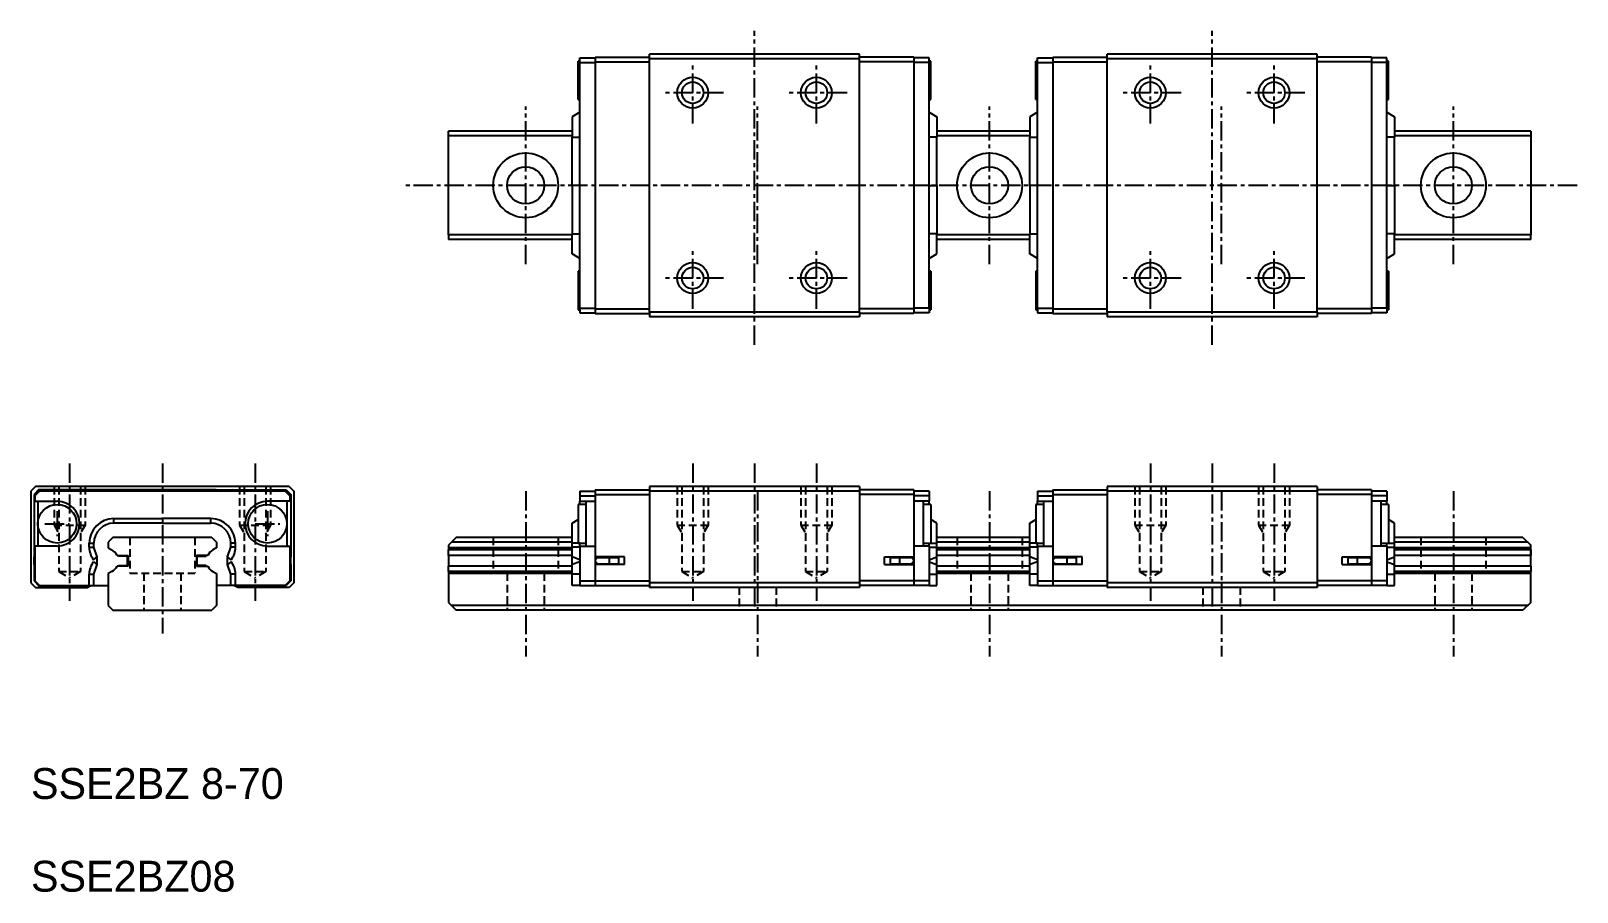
# Model space of a CAD drawing. Extents: x 10 to 110, y 10 to 65.7.
import ezdxf

# ---------------------------------------------------------------- set-up
doc = ezdxf.new("R2010")
doc.units = 0
doc.linetypes.add('CENTER', pattern=[2, 1.25, -0.25, 0.25, -0.25])
doc.linetypes.add('DASHED', pattern=[0.75, 0.5, -0.25])
doc.layers.get('0').update_dxf_attribs({"linetype": 'CONTINUOUS'})
doc.layers.add('CENTER', color=1, linetype='CENTER')

msp = doc.modelspace()

# ---------------------------------------------------------------- linework, layer by layer
at = {"color": 7, "linetype": 'CONTINUOUS'}
for p, q in [((46.5, 64.02), (46.5, 47.42)), ((46.5, 64.02), (50, 64.02)), ((46.5, 64.02), (50, 64.02)), ((63.6, 64.22), (50, 64.22)), ((50, 63.92), (50, 64.22)), ((63.6, 63.92), (63.6, 64.22)), ((67.1, 64.02), (63.6, 64.02)), ((67.1, 64.02), (67.1, 47.42)), ((76.1, 64.02), (76.1, 47.42)), ((76.1, 64.02), (79.6, 64.02)), ((76.1, 64.02), (79.6, 64.02)), ((93.2, 64.22), (79.6, 64.22)), ((79.6, 63.92), (79.6, 64.22)), ((93.2, 63.92), (93.2, 64.22)), ((96.7, 64.02), (93.2, 64.02)), ((96.7, 64.02), (96.7, 47.42)), ((45.4, 61.27), (45.4, 63.77)), ((45.5, 63.77), (45.4, 63.77)), ((45.5, 63.97), (46.5, 63.97)), ((45.5, 63.67), (45.5, 63.97)), ((45.5, 47.77), (45.5, 63.67)), ((45.5, 63.67), (46.5, 63.67)), ((46.5, 63.72), (50, 63.72)), ((46.5, 63.72), (50, 63.72)), ((63.6, 63.92), (50, 63.92)), ((50, 47.52), (50, 63.92)), ((63.6, 47.52), (63.6, 63.92)), ((67.1, 63.72), (63.6, 63.72)), ((68.1, 63.97), (67.1, 63.97)), ((68.1, 63.67), (67.1, 63.67)), ((68.1, 63.67), (68.1, 63.97)), ((68.2, 63.77), (68.1, 63.77)), ((68.1, 47.77), (68.1, 63.67)), ((68.2, 61.27), (68.2, 63.77)), ((75, 61.27), (75, 63.77)), ((75.1, 63.77), (75, 63.77)), ((75.1, 63.97), (76.1, 63.97)), ((75.1, 63.67), (75.1, 63.97)), ((75.1, 47.77), (75.1, 63.67)), ((75.1, 63.67), (76.1, 63.67)), ((76.1, 63.72), (79.6, 63.72)), ((76.1, 63.72), (79.6, 63.72)), ((79.6, 47.52), (79.6, 63.92)), ((93.2, 63.92), (79.6, 63.92)), ((93.2, 47.52), (93.2, 63.92)), ((96.7, 63.72), (93.2, 63.72)), ((97.7, 63.97), (96.7, 63.97)), ((97.7, 63.67), (96.7, 63.67)), ((97.7, 63.67), (97.7, 63.97)), ((97.8, 63.77), (97.7, 63.77)), ((97.7, 47.77), (97.7, 63.67)), ((97.8, 61.27), (97.8, 63.77)), ((45.4, 61.27), (45.5, 61.27)), ((68.1, 61.27), (68.2, 61.27)), ((75, 61.27), (75.1, 61.27)), ((97.7, 61.27), (97.8, 61.27)), ((45.5, 60.45), (45, 60.15)), ((45, 60.15), (45, 58.85)), ((68.1, 60.45), (68.6, 60.15)), ((68.6, 60.15), (68.6, 58.85)), ((75.1, 60.45), (74.6, 60.15)), ((74.6, 60.15), (74.6, 58.85)), ((97.7, 60.45), (98.2, 60.15)), ((98.2, 60.15), (98.2, 58.85)), ((45, 59.22), (37, 59.22)), ((37, 58.92), (37, 59.22)), ((74.6, 59.22), (68.6, 59.22)), ((107, 59.22), (98.2, 59.22)), ((107, 59.22), (107, 58.92)), ((37, 52.52), (37, 58.92)), ((45, 58.92), (37, 58.92)), ((45, 55.72), (45, 58.85)), ((45, 58.85), (45.5, 58.85)), ((68.6, 58.85), (68.1, 58.85)), ((74.6, 58.92), (68.6, 58.92)), ((68.6, 55.72), (68.6, 58.85)), ((74.6, 55.72), (74.6, 58.85)), ((74.6, 58.85), (75.1, 58.85)), ((98.2, 58.85), (97.7, 58.85)), ((107, 58.92), (98.2, 58.92)), ((98.2, 55.72), (98.2, 58.85)), ((107, 58.92), (107, 52.52)), ((45.5, 55.72), (45, 55.72)), ((45, 55.72), (45, 52.59)), ((68.1, 55.72), (68.6, 55.72)), ((68.6, 55.72), (68.6, 52.59)), ((74.6, 55.72), (74.6, 52.59)), ((75.1, 55.72), (74.6, 55.72)), ((97.7, 55.72), (98.2, 55.72)), ((98.2, 55.72), (98.2, 52.59)), ((45, 52.52), (37, 52.52)), ((37, 52.52), (37, 52.22)), ((45, 52.22), (37, 52.22)), ((45, 51.29), (45, 52.59)), ((45, 52.59), (45.5, 52.59)), ((68.6, 52.59), (68.1, 52.59)), ((68.6, 51.29), (68.6, 52.59)), ((74.6, 52.52), (68.6, 52.52)), ((74.6, 52.22), (68.6, 52.22)), ((74.6, 51.29), (74.6, 52.59)), ((74.6, 52.59), (75.1, 52.59)), ((98.2, 52.59), (97.7, 52.59)), ((98.2, 51.29), (98.2, 52.59)), ((107, 52.52), (98.2, 52.52)), ((107, 52.22), (98.2, 52.22)), ((107, 52.22), (107, 52.52)), ((45.5, 50.99), (45, 51.29)), ((68.1, 50.99), (68.6, 51.29)), ((75.1, 50.99), (74.6, 51.29)), ((97.7, 50.99), (98.2, 51.29)), ((45.4, 50.17), (45.4, 47.67)), ((45.4, 50.17), (45.4, 47.67)), ((45.5, 50.17), (45.4, 50.17)), ((45.5, 50.17), (45.4, 50.17)), ((68.2, 50.17), (68.1, 50.17)), ((68.2, 50.17), (68.2, 47.67)), ((75, 50.17), (75, 47.67)), ((75, 50.17), (75, 47.67)), ((75.1, 50.17), (75, 50.17)), ((75.1, 50.17), (75, 50.17)), ((97.8, 50.17), (97.7, 50.17)), ((97.8, 50.17), (97.8, 47.67)), ((45.4, 47.67), (45.5, 47.67)), ((45.4, 47.67), (45.5, 47.67)), ((45.5, 47.77), (45.5, 47.47)), ((45.5, 47.77), (46.5, 47.77)), ((45.5, 47.47), (46.5, 47.47)), ((46.5, 47.72), (50, 47.72)), ((46.5, 47.72), (50, 47.72)), ((46.5, 47.42), (50, 47.42)), ((46.5, 47.42), (50, 47.42)), ((63.6, 47.52), (50, 47.52)), ((50, 47.52), (50, 47.22)), ((63.6, 47.22), (50, 47.22)), ((67.1, 47.72), (63.6, 47.72)), ((63.6, 47.52), (63.6, 47.22)), ((67.1, 47.42), (63.6, 47.42)), ((68.1, 47.77), (67.1, 47.77)), ((68.1, 47.47), (67.1, 47.47)), ((68.1, 47.77), (68.1, 47.47)), ((68.1, 47.67), (68.2, 47.67)), ((75, 47.67), (75.1, 47.67)), ((75, 47.67), (75.1, 47.67)), ((75.1, 47.77), (76.1, 47.77)), ((75.1, 47.77), (75.1, 47.47)), ((75.1, 47.47), (76.1, 47.47)), ((76.1, 47.72), (79.6, 47.72)), ((76.1, 47.72), (79.6, 47.72)), ((76.1, 47.42), (79.6, 47.42)), ((76.1, 47.42), (79.6, 47.42)), ((93.2, 47.52), (79.6, 47.52)), ((79.6, 47.52), (79.6, 47.22)), ((93.2, 47.22), (79.6, 47.22)), ((96.7, 47.72), (93.2, 47.72)), ((93.2, 47.52), (93.2, 47.22)), ((96.7, 47.42), (93.2, 47.42)), ((97.7, 47.77), (96.7, 47.77)), ((97.7, 47.47), (96.7, 47.47)), ((97.7, 47.77), (97.7, 47.47)), ((97.7, 47.67), (97.8, 47.67)), ((10.3, 36.22), (10, 35.92)), ((10.5, 36.02), (10.2, 35.72)), ((10.5, 36.02), (10.2, 35.72)), ((26.7, 36.22), (10.3, 36.22)), ((13.980385, 36.02), (10.5, 36.02)), ((13.980385, 36.02), (10.5, 36.02)), ((15.019615, 36.02), (13.980385, 36.02)), ((15.019615, 36.02), (13.980385, 36.02)), ((15.019615, 36.02), (21.980385, 36.02)), ((21.980385, 36.02), (15.019615, 36.02)), ((21.980385, 36.02), (23.019615, 36.02)), ((21.980385, 36.02), (23.019615, 36.02)), ((23.019615, 36.02), (26.5, 36.02)), ((23.019615, 36.02), (26.5, 36.02)), ((26.5, 36.02), (26.8, 35.72)), ((26.5, 36.02), (26.8, 35.72)), ((26.7, 36.22), (27, 35.92)), ((46.5, 36.02), (50, 36.02)), ((46.5, 36.02), (50, 36.02)), ((46.5, 36.02), (46.5, 35.72)), ((46.5, 36.02), (46.5, 35.72)), ((63.6, 36.22), (50, 36.22)), ((50, 36.22), (50, 35.92)), ((63.6, 36.22), (63.6, 35.92)), ((67.1, 36.02), (63.6, 36.02)), ((67.1, 36.02), (67.1, 35.72)), ((76.1, 36.02), (79.6, 36.02)), ((76.1, 36.02), (79.6, 36.02)), ((76.1, 36.02), (76.1, 35.72)), ((76.1, 36.02), (76.1, 35.72)), ((93.2, 36.22), (79.6, 36.22)), ((79.6, 36.22), (79.6, 35.92)), ((93.2, 36.22), (93.2, 35.92)), ((96.7, 36.02), (93.2, 36.02)), ((96.7, 36.02), (96.7, 35.72)), ((10, 35.92), (10, 30)), ((10.2, 35.72), (10.2, 31.67)), ((10.2, 35.72), (10.2, 31.67)), ((10.55, 35.92), (10.25, 35.62)), ((10.25, 35.62), (10.25, 35.27)), ((10.25, 35.27), (11.7, 35.27)), ((10.45, 35.27), (10.45, 33.82)), ((26.45, 35.92), (10.55, 35.92)), ((26.75, 35.27), (25.3, 35.27)), ((26.45, 35.92), (26.75, 35.62)), ((26.55, 35.27), (26.55, 33.82)), ((26.75, 35.62), (26.75, 35.27)), ((26.8, 35.72), (26.8, 31.67)), ((26.8, 35.72), (26.8, 31.67)), ((27, 35.92), (27, 30)), ((45.9, 35.07), (45.4, 35.07)), ((45.9, 35.07), (45.4, 35.07)), ((45.4, 35.07), (45.4, 32.57)), ((45.4, 35.07), (45.4, 32.57)), ((45.5, 35.92), (45.5, 35.62)), ((45.5, 35.92), (46.5, 35.92)), ((45.5, 35.62), (45.5, 35.27)), ((45.5, 35.62), (46.5, 35.62)), ((45.5, 35.27), (46.5, 35.27)), ((45.5, 35.07), (45.5, 35.27)), ((45.9, 35.27), (45.9, 33.82)), ((46.5, 35.72), (50, 35.72)), ((46.5, 35.72), (50, 35.72)), ((46.5, 35.72), (46.5, 31.67)), ((46.5, 35.72), (46.5, 31.67)), ((63.6, 35.92), (50, 35.92)), ((50, 35.92), (50, 30)), ((63.6, 35.92), (63.6, 30)), ((67.1, 35.72), (63.6, 35.72)), ((68.1, 35.92), (67.1, 35.92)), ((67.1, 35.72), (67.1, 31.67)), ((68.1, 35.62), (67.1, 35.62)), ((68.1, 35.27), (67.1, 35.27)), ((67.7, 35.27), (67.7, 33.82)), ((68.2, 35.07), (67.7, 35.07)), ((68.1, 35.92), (68.1, 35.62)), ((68.1, 35.62), (68.1, 35.27)), ((68.1, 35.07), (68.1, 35.27)), ((68.2, 35.07), (68.2, 32.57)), ((75, 35.07), (75, 32.57)), ((75, 35.07), (75, 32.57)), ((75.5, 35.07), (75, 35.07)), ((75.5, 35.07), (75, 35.07)), ((75.1, 35.92), (76.1, 35.92)), ((75.1, 35.92), (75.1, 35.62)), ((75.1, 35.62), (76.1, 35.62)), ((75.1, 35.62), (75.1, 35.27)), ((75.1, 35.27), (76.1, 35.27)), ((75.1, 35.07), (75.1, 35.27)), ((75.5, 35.27), (75.5, 33.82)), ((76.1, 35.72), (76.1, 31.67)), ((76.1, 35.72), (76.1, 31.67)), ((76.1, 35.72), (79.6, 35.72)), ((76.1, 35.72), (79.6, 35.72)), ((93.2, 35.92), (79.6, 35.92)), ((79.6, 35.92), (79.6, 30)), ((93.2, 35.92), (93.2, 30)), ((96.7, 35.72), (93.2, 35.72)), ((97.7, 35.92), (96.7, 35.92)), ((96.7, 35.72), (96.7, 31.67)), ((97.7, 35.62), (96.7, 35.62)), ((97.7, 35.27), (96.7, 35.27)), ((97.3, 35.27), (97.3, 33.82)), ((97.8, 35.07), (97.3, 35.07)), ((97.7, 35.92), (97.7, 35.62)), ((97.7, 35.62), (97.7, 35.27)), ((97.7, 35.07), (97.7, 35.27)), ((97.8, 35.07), (97.8, 32.57)), ((15.37, 34.15), (18.5, 34.15)), ((15.37, 33.85), (15.37, 34.15)), ((21.63, 34.15), (18.5, 34.15)), ((18.5, 34.15), (18.5, 33.85)), ((21.63, 33.85), (21.63, 34.15)), ((45, 33.85), (45.4, 34.09)), ((68.6, 33.85), (68.2, 34.09)), ((74.6, 33.85), (75, 34.09)), ((98.2, 33.85), (97.8, 34.09)), ((10.45, 33.82), (10.45, 32.37)), ((18.5, 33.85), (15.37, 33.85)), ((18.5, 33.85), (21.63, 33.85)), ((26.55, 33.82), (26.55, 32.37)), ((45, 32.55), (45, 33.85)), ((45.9, 33.82), (45.9, 32.37)), ((67.7, 33.82), (67.7, 32.37)), ((68.6, 32.55), (68.6, 33.85)), ((74.6, 32.55), (74.6, 33.85)), ((75.5, 33.82), (75.5, 32.37)), ((97.3, 33.82), (97.3, 32.37)), ((98.2, 32.55), (98.2, 33.85)), ((10.25, 32.37), (10.25, 30.12)), ((11.7, 32.37), (10.25, 32.37)), ((13.77, 32.294266), (13.77, 32.55)), ((13.77, 32.55), (14.07, 32.55)), ((13.77, 32.294266), (14.07, 32.294266)), ((14.07, 32.294266), (14.07, 32.55)), ((14.288956, 31.66979), (14.07, 32.294266)), ((15.3, 32.92), (15, 32.62)), ((15, 32.62), (15, 32.253851)), ((15, 32.253851), (15.2305, 32.120772)), ((21.7, 32.92), (15.3, 32.92)), ((21.7, 32.92), (22, 32.62)), ((22, 32.253851), (21.7695, 32.120772)), ((22, 32.62), (22, 32.253851)), ((22.711044, 31.66979), (22.93, 32.294266)), ((22.93, 32.294266), (22.93, 32.55)), ((23.23, 32.55), (22.93, 32.55)), ((23.23, 32.294266), (22.93, 32.294266)), ((23.23, 32.294266), (23.23, 32.55)), ((25.3, 32.37), (26.75, 32.37)), ((26.75, 32.37), (26.75, 30.12)), ((37.5, 32.92), (37, 32.42)), ((37, 32.42), (37, 32.253851)), ((45, 32.253851), (37, 32.253851)), ((37, 32.253851), (37, 32.120772)), ((45, 32.120772), (37, 32.120772)), ((37, 31.77), (37, 32.120772)), ((45, 32.62), (37.2, 32.62)), ((45, 32.92), (37.5, 32.92)), ((45, 32.294266), (45, 32.55)), ((45.5, 32.55), (45, 32.55)), ((45.5, 32.294266), (45, 32.294266)), ((45, 31.66979), (45, 32.294266)), ((45.4, 32.57), (45.9, 32.57)), ((45.4, 32.57), (45.9, 32.57)), ((45.5, 32.37), (45.5, 32.57)), ((45.5, 32.37), (45.5, 30.12)), ((45.5, 32.37), (46.5, 32.37)), ((68.1, 32.37), (67.1, 32.37)), ((67.7, 32.57), (68.2, 32.57)), ((68.1, 32.37), (68.1, 32.57)), ((68.1, 32.55), (68.2, 32.55)), ((68.1, 32.37), (68.1, 30.12)), ((68.1, 32.294266), (68.6, 32.294266)), ((68.2, 32.55), (68.6, 32.55)), ((74.6, 32.92), (68.6, 32.92)), ((74.6, 32.62), (68.6, 32.62)), ((68.6, 32.294266), (68.6, 32.55)), ((68.6, 31.66979), (68.6, 32.294266)), ((74.6, 32.253851), (68.6, 32.253851)), ((74.6, 32.120772), (68.6, 32.120772)), ((74.6, 32.294266), (74.6, 32.55)), ((75.1, 32.55), (74.6, 32.55)), ((74.6, 31.66979), (74.6, 32.294266)), ((75.1, 32.294266), (74.6, 32.294266)), ((75, 32.57), (75.5, 32.57)), ((75, 32.57), (75.5, 32.57)), ((75.1, 32.37), (75.1, 32.57)), ((75.1, 32.37), (76.1, 32.37)), ((75.1, 32.37), (75.1, 30.12)), ((97.7, 32.37), (96.7, 32.37)), ((97.3, 32.57), (97.8, 32.57)), ((97.7, 32.37), (97.7, 32.57)), ((97.7, 32.55), (97.8, 32.55)), ((97.7, 32.37), (97.7, 30.12)), ((97.7, 32.294266), (98.2, 32.294266)), ((97.8, 32.55), (98.2, 32.55)), ((106.5, 32.92), (98.2, 32.92)), ((106.8, 32.62), (98.2, 32.62)), ((98.2, 32.294266), (98.2, 32.55)), ((98.2, 31.66979), (98.2, 32.294266)), ((107, 32.253851), (98.2, 32.253851)), ((107, 32.120772), (98.2, 32.120772)), ((106.5, 32.92), (107, 32.42)), ((107, 31.07), (107, 32.42)), ((107, 32.120772), (107, 32.253851)), ((107, 32.120772), (107, 31.77)), ((10.2, 31.17), (10.2, 31.67)), ((10.2, 31.17), (10.2, 31.67)), ((10.2, 31.67), (10.25, 31.67)), ((10.2, 31.67), (10.25, 31.67)), ((10.2, 31.17), (10.2, 30.12)), ((10.2, 31.17), (10.2, 30.12)), ((10.2, 31.17), (10.25, 31.17)), ((10.2, 31.17), (10.25, 31.17)), ((14.054642, 31.482448), (14.288956, 31.66979)), ((14.054642, 31.357552), (14.288956, 31.17021)), ((14.07, 30.545734), (14.288956, 31.17021)), ((14.288956, 31.17021), (14.288956, 31.66979)), ((15.567581, 31.77), (16.3, 31.77)), ((16.3, 31.07), (15.567581, 31.07)), ((16.25, 31.72), (15.667964, 31.72)), ((15.667964, 31.12), (16.25, 31.12)), ((16.25, 31.12), (16.25, 31.72)), ((16.3, 31.77), (16.3, 31.07)), ((21.432419, 31.77), (20.7, 31.77)), ((20.7, 31.77), (20.7, 31.07)), ((20.7, 31.07), (21.432419, 31.07)), ((20.75, 31.72), (21.332036, 31.72)), ((20.75, 31.12), (20.75, 31.72)), ((21.332036, 31.12), (20.75, 31.12)), ((22.711044, 31.17021), (22.711044, 31.66979)), ((22.945358, 31.482448), (22.711044, 31.66979)), ((22.945358, 31.357552), (22.711044, 31.17021)), ((22.93, 30.545734), (22.711044, 31.17021)), ((26.8, 31.67), (26.75, 31.67)), ((26.8, 31.67), (26.75, 31.67)), ((26.8, 31.17), (26.75, 31.17)), ((26.8, 31.17), (26.75, 31.17)), ((26.8, 31.17), (26.8, 31.67)), ((26.8, 31.17), (26.8, 31.67)), ((26.8, 31.17), (26.8, 30.12)), ((26.8, 31.17), (26.8, 30.12)), ((45, 31.77), (37, 31.77)), ((37, 31.77), (37, 31.07)), ((45, 31.07), (37, 31.07)), ((37, 30.719228), (37, 31.07)), ((45, 31.17021), (45, 31.66979)), ((45.5, 31.482448), (45, 31.66979)), ((45.5, 31.357552), (45, 31.17021)), ((45, 30.545734), (45, 31.17021)), ((46.5, 31.67), (46.5, 31.17)), ((48.4, 31.67), (46.5, 31.67)), ((48.4, 31.67), (46.5, 31.67)), ((48.4, 31.17), (46.5, 31.17)), ((48.4, 31.17), (46.5, 31.17)), ((46.5, 31.17), (46.5, 30.12)), ((46.5, 31.17), (46.5, 30.12)), ((47.4, 31.62), (46.7, 31.62)), ((46.7, 31.22), (47.4, 31.22)), ((47, 31.62), (47, 31.67)), ((47, 31.62), (47, 31.67)), ((47, 31.17), (47, 31.22)), ((47, 31.17), (47, 31.22)), ((47.32899, 31.62), (47.32899, 31.67)), ((47.32899, 31.62), (47.32899, 31.67)), ((47.32899, 31.17), (47.32899, 31.22)), ((47.32899, 31.17), (47.32899, 31.22)), ((48, 31.62), (47.4, 31.62)), ((47.4, 31.62), (47.4, 31.22)), ((47.4, 31.22), (48, 31.22)), ((48, 31.62), (48, 31.22)), ((48.4, 31.17), (48.4, 31.67)), ((48.4, 31.17), (48.4, 31.67)), ((65.2, 31.17), (65.2, 31.67)), ((65.2, 31.67), (67.1, 31.67)), ((65.2, 31.17), (67.1, 31.17)), ((65.6, 31.22), (65.6, 31.62)), ((66.2, 31.62), (65.6, 31.62)), ((65.6, 31.22), (66.2, 31.22)), ((66.9, 31.62), (66.2, 31.62)), ((66.2, 31.22), (66.2, 31.62)), ((66.2, 31.22), (66.9, 31.22)), ((66.27101, 31.62), (66.27101, 31.67)), ((66.27101, 31.17), (66.27101, 31.22)), ((66.6, 31.62), (66.6, 31.67)), ((66.6, 31.17), (66.6, 31.22)), ((67.1, 31.67), (67.1, 31.17)), ((67.1, 31.17), (67.1, 30.12)), ((68.1, 31.482448), (68.6, 31.66979)), ((68.1, 31.357552), (68.6, 31.17021)), ((74.6, 31.77), (68.6, 31.77)), ((68.6, 31.17021), (68.6, 31.66979)), ((68.6, 30.545734), (68.6, 31.17021)), ((74.6, 31.07), (68.6, 31.07)), ((74.6, 31.17021), (74.6, 31.66979)), ((75.1, 31.482448), (74.6, 31.66979)), ((75.1, 31.357552), (74.6, 31.17021)), ((74.6, 30.545734), (74.6, 31.17021)), ((76.1, 31.67), (76.1, 31.17)), ((78, 31.67), (76.1, 31.67)), ((78, 31.67), (76.1, 31.67)), ((76.1, 31.17), (76.1, 30.12)), ((76.1, 31.17), (76.1, 30.12)), ((78, 31.17), (76.1, 31.17)), ((78, 31.17), (76.1, 31.17)), ((77, 31.62), (76.3, 31.62)), ((76.3, 31.22), (77, 31.22)), ((76.6, 31.62), (76.6, 31.67)), ((76.6, 31.62), (76.6, 31.67)), ((76.6, 31.17), (76.6, 31.22)), ((76.6, 31.17), (76.6, 31.22)), ((76.92899, 31.62), (76.92899, 31.67)), ((76.92899, 31.62), (76.92899, 31.67)), ((76.92899, 31.17), (76.92899, 31.22)), ((76.92899, 31.17), (76.92899, 31.22)), ((77, 31.62), (77, 31.22)), ((77.6, 31.62), (77, 31.62)), ((77, 31.22), (77.6, 31.22)), ((77.6, 31.62), (77.6, 31.22)), ((78, 31.17), (78, 31.67)), ((78, 31.17), (78, 31.67)), ((94.8, 31.67), (96.7, 31.67)), ((94.8, 31.17), (94.8, 31.67)), ((94.8, 31.17), (96.7, 31.17)), ((95.8, 31.62), (95.2, 31.62)), ((95.2, 31.22), (95.2, 31.62)), ((95.2, 31.22), (95.8, 31.22)), ((96.5, 31.62), (95.8, 31.62)), ((95.8, 31.22), (95.8, 31.62)), ((95.8, 31.22), (96.5, 31.22)), ((95.87101, 31.62), (95.87101, 31.67)), ((95.87101, 31.17), (95.87101, 31.22)), ((96.2, 31.62), (96.2, 31.67)), ((96.2, 31.17), (96.2, 31.22)), ((96.7, 31.67), (96.7, 31.17)), ((96.7, 31.17), (96.7, 30.12)), ((97.7, 31.482448), (98.2, 31.66979)), ((97.7, 31.357552), (98.2, 31.17021)), ((107, 31.77), (98.2, 31.77)), ((98.2, 31.17021), (98.2, 31.66979)), ((98.2, 30.545734), (98.2, 31.17021)), ((107, 31.07), (98.2, 31.07)), ((107, 31.07), (107, 30.719228)), ((10, 30), (10.3, 29.7)), ((10.2, 30.12), (10.5, 29.82)), ((10.2, 30.12), (10.5, 29.82)), ((10.25, 30.12), (10.55, 29.82)), ((13.77, 30.545734), (14.07, 30.545734)), ((13.77, 29.82), (13.77, 30.545734)), ((14.07, 29.82), (14.07, 30.545734)), ((15.2305, 30.719228), (15, 30.586149)), ((15, 30.586149), (15, 28.52)), ((21.7695, 30.719228), (22, 30.586149)), ((22, 30.586149), (22, 28.52)), ((23.23, 30.545734), (22.93, 30.545734)), ((22.93, 29.82), (22.93, 30.545734)), ((23.23, 29.82), (23.23, 30.545734)), ((26.75, 30.12), (26.45, 29.82)), ((26.8, 30.12), (26.5, 29.82)), ((26.8, 30.12), (26.5, 29.82)), ((27, 30), (26.7, 29.7)), ((45, 30.719228), (37, 30.719228)), ((37, 30.719228), (37, 30.586149)), ((45, 30.586149), (37, 30.586149)), ((37, 30.586149), (37, 28.72)), ((45, 29.82), (45, 30.545734)), ((45.5, 30.545734), (45, 30.545734)), ((45.5, 30.12), (45.5, 29.82)), ((45.5, 30.12), (46.5, 30.12)), ((46.5, 30.12), (50, 30.12)), ((46.5, 30.12), (50, 30.12)), ((46.5, 30.12), (46.5, 29.82)), ((46.5, 30.12), (46.5, 29.82)), ((67.1, 30.12), (63.6, 30.12)), ((68.1, 30.12), (67.1, 30.12)), ((67.1, 30.12), (67.1, 29.82)), ((68.1, 30.545734), (68.6, 30.545734)), ((68.1, 30.12), (68.1, 29.82)), ((74.6, 30.719228), (68.6, 30.719228)), ((74.6, 30.586149), (68.6, 30.586149)), ((68.6, 29.82), (68.6, 30.545734)), ((74.6, 29.82), (74.6, 30.545734)), ((75.1, 30.545734), (74.6, 30.545734)), ((75.1, 30.12), (76.1, 30.12)), ((75.1, 30.12), (75.1, 29.82)), ((76.1, 30.12), (79.6, 30.12)), ((76.1, 30.12), (79.6, 30.12)), ((76.1, 30.12), (76.1, 29.82)), ((76.1, 30.12), (76.1, 29.82)), ((96.7, 30.12), (93.2, 30.12)), ((97.7, 30.12), (96.7, 30.12)), ((96.7, 30.12), (96.7, 29.82)), ((97.7, 30.545734), (98.2, 30.545734)), ((97.7, 30.12), (97.7, 29.82)), ((107, 30.719228), (98.2, 30.719228)), ((107, 30.586149), (98.2, 30.586149)), ((98.2, 29.82), (98.2, 30.545734)), ((107, 30.586149), (107, 30.719228)), ((107, 28.72), (107, 30.586149)), ((10.3, 29.7), (13.627747, 29.7)), ((10.5, 29.82), (10.55, 29.82)), ((10.5, 29.82), (10.55, 29.82)), ((10.55, 29.82), (13.77, 29.82)), ((13.627747, 29.7), (13.885087, 29.82)), ((13.77, 29.82), (14.07, 29.82)), ((14.07, 29.82), (15, 29.82)), ((22.93, 29.82), (22, 29.82)), ((23.23, 29.82), (22.93, 29.82)), ((23.372253, 29.7), (23.114913, 29.82)), ((26.45, 29.82), (23.23, 29.82)), ((26.7, 29.7), (23.372253, 29.7)), ((26.5, 29.82), (26.45, 29.82)), ((26.5, 29.82), (26.45, 29.82)), ((45.5, 29.82), (45, 29.82)), ((45.5, 29.82), (46.5, 29.82)), ((46.5, 29.82), (50, 29.82)), ((46.5, 29.82), (50, 29.82)), ((63.6, 30), (50, 30)), ((50, 30), (50, 29.7)), ((63.6, 29.7), (50, 29.7)), ((63.6, 30), (63.6, 29.7)), ((67.1, 29.82), (63.6, 29.82)), ((68.1, 29.82), (67.1, 29.82)), ((68.1, 29.82), (68.6, 29.82)), ((75.1, 29.82), (74.6, 29.82)), ((75.1, 29.82), (76.1, 29.82)), ((76.1, 29.82), (79.6, 29.82)), ((76.1, 29.82), (79.6, 29.82)), ((93.2, 30), (79.6, 30)), ((79.6, 30), (79.6, 29.7)), ((93.2, 29.7), (79.6, 29.7)), ((93.2, 30), (93.2, 29.7)), ((96.7, 29.82), (93.2, 29.82)), ((97.7, 29.82), (96.7, 29.82)), ((97.7, 29.82), (98.2, 29.82)), ((15, 28.52), (15.3, 28.22)), ((15.3, 28.22), (21.7, 28.22)), ((22, 28.52), (21.7, 28.22)), ((37, 28.72), (37.5, 28.22)), ((106.8, 28.52), (37.2, 28.52)), ((106.5, 28.22), (37.5, 28.22)), ((107, 28.72), (106.5, 28.22))]:
    msp.add_line(p, q, dxfattribs=at)
at = {"color": 3, "linetype": 'DASHED'}
for p, q in [((11.5, 36.22), (11.5, 33.72)), ((11.8, 36.22), (11.8, 30.72)), ((13.2, 36.22), (13.2, 30.72)), ((13.5, 36.22), (13.5, 33.72)), ((23.5, 36.22), (23.5, 33.72)), ((23.8, 36.22), (23.8, 30.72)), ((25.2, 36.22), (25.2, 30.72)), ((25.5, 36.22), (25.5, 33.72)), ((51.8, 36.22), (51.8, 33.72)), ((52.1, 36.22), (52.1, 30.72)), ((53.5, 36.22), (53.5, 30.72)), ((53.8, 36.22), (53.8, 33.72)), ((59.8, 36.22), (59.8, 33.72)), ((60.1, 36.22), (60.1, 30.72)), ((61.5, 36.22), (61.5, 30.72)), ((61.8, 36.22), (61.8, 33.72)), ((81.4, 36.22), (81.4, 33.72)), ((81.7, 36.22), (81.7, 30.72)), ((83.1, 36.22), (83.1, 30.72)), ((83.4, 36.22), (83.4, 33.72)), ((89.4, 36.22), (89.4, 33.72)), ((89.7, 36.22), (89.7, 30.72)), ((91.1, 36.22), (91.1, 30.72)), ((91.4, 36.22), (91.4, 33.72)), ((11.5, 33.72), (13.5, 33.72)), ((11.5, 33.72), (11.8, 33.200385)), ((13.5, 33.72), (13.2, 33.200385)), ((23.5, 33.72), (23.8, 33.200385)), ((23.5, 33.72), (25.5, 33.72)), ((25.5, 33.72), (25.2, 33.200385)), ((51.8, 33.72), (53.8, 33.72)), ((51.8, 33.72), (52.1, 33.200385)), ((53.8, 33.72), (53.5, 33.200385)), ((59.8, 33.72), (61.8, 33.72)), ((59.8, 33.72), (60.1, 33.200385)), ((61.8, 33.72), (61.5, 33.200385)), ((81.4, 33.72), (81.7, 33.200385)), ((81.4, 33.72), (83.4, 33.72)), ((83.4, 33.72), (83.1, 33.200385)), ((89.4, 33.72), (91.4, 33.72)), ((89.4, 33.72), (89.7, 33.200385)), ((91.4, 33.72), (91.1, 33.200385)), ((16.4, 32.92), (16.4, 30.62)), ((20.6, 32.92), (20.6, 30.62)), ((39.9, 32.92), (39.9, 30.62)), ((44.1, 32.92), (44.1, 30.62)), ((69.9, 32.92), (69.9, 30.62)), ((74.1, 32.92), (74.1, 30.62)), ((99.9, 32.92), (99.9, 30.62)), ((104.1, 32.92), (104.1, 30.62)), ((11.8, 30.72), (13.2, 30.72)), ((11.8, 30.72), (12.5, 30.315855)), ((13.2, 30.72), (12.5, 30.315855)), ((16.4, 30.62), (20.6, 30.62)), ((17.3, 30.62), (17.3, 28.22)), ((19.7, 30.62), (19.7, 28.22)), ((23.8, 30.72), (25.2, 30.72)), ((23.8, 30.72), (24.5, 30.315855)), ((25.2, 30.72), (24.5, 30.315855)), ((39.9, 30.62), (44.1, 30.62)), ((40.8, 30.62), (40.8, 28.22)), ((43.2, 30.62), (43.2, 28.22)), ((52.1, 30.72), (53.5, 30.72)), ((52.1, 30.72), (52.8, 30.315855)), ((53.5, 30.72), (52.8, 30.315855)), ((60.1, 30.72), (61.5, 30.72)), ((60.1, 30.72), (60.8, 30.315855)), ((61.5, 30.72), (60.8, 30.315855)), ((69.9, 30.62), (74.1, 30.62)), ((70.8, 30.62), (70.8, 28.22)), ((73.2, 30.62), (73.2, 28.22)), ((81.7, 30.72), (83.1, 30.72)), ((81.7, 30.72), (82.4, 30.315855)), ((83.1, 30.72), (82.4, 30.315855)), ((89.7, 30.72), (91.1, 30.72)), ((89.7, 30.72), (90.4, 30.315855)), ((91.1, 30.72), (90.4, 30.315855)), ((99.9, 30.62), (104.1, 30.62)), ((100.8, 30.62), (100.8, 28.22)), ((103.2, 30.62), (103.2, 28.22)), ((55.8, 29.72), (55.8, 28.22)), ((58.2, 29.72), (58.2, 28.22)), ((85.8, 29.72), (85.8, 28.22)), ((88.2, 29.72), (88.2, 28.22))]:
    msp.add_line(p, q, dxfattribs=at)
at = {"color": 3, "linetype": 'CONTINUOUS'}
for centre in [(52.8, 61.72), (60.8, 61.72), (82.4, 61.72), (90.4, 61.72), (52.8, 49.72), (60.8, 49.72), (82.4, 49.72), (90.4, 49.72)]:
    msp.add_circle(centre, 1, dxfattribs=at)
at = {"color": 7, "linetype": 'CONTINUOUS'}
for centre, radius in [((52.8, 61.72), 0.7), ((60.8, 61.72), 0.7), ((82.4, 61.72), 0.7), ((90.4, 61.72), 0.7), ((42, 55.72), 2.1), ((72, 55.72), 2.1), ((102, 55.72), 2.1), ((42, 55.72), 1.2), ((72, 55.72), 1.2), ((102, 55.72), 1.2), ((52.8, 49.72), 0.7), ((60.8, 49.72), 0.7), ((82.4, 49.72), 0.7), ((90.4, 49.72), 0.7), ((11.7, 33.82), 1.25), ((25.3, 33.82), 1.25), ((25.3, 33.82), 1.25)]:
    msp.add_circle(centre, radius, dxfattribs=at)
for centre, radius, start, end in [((14.5, 34.72), 1.4, 111.786789, 121.002719), ((14.5, 34.72), 1.4, 111.786789, 121.002719), ((14.5, 34.72), 1.4, 58.997281, 68.213211), ((14.5, 34.72), 1.4, 58.997281, 68.213211), ((22.5, 34.72), 1.4, 111.786789, 121.002719), ((22.5, 34.72), 1.4, 111.786789, 121.002719), ((22.5, 34.72), 1.4, 58.997281, 68.213211), ((22.5, 34.72), 1.4, 58.997281, 68.213211), ((11.7, 33.82), 1.45, 270, 90), ((14.5, 34.72), 1.25, 73.739795, 106.260205), ((25.3, 33.82), 1.45, 90, 270), ((15.370023, 32.549977), 1.600023, 90.000833, 179.999167), ((21.629977, 32.549977), 1.600023, 0.000833, 89.999167), ((15.37, 32.55), 1.3, 90, 180), ((21.63, 32.55), 1.3, 0, 90), ((15.06985, 32.294213), 1.29985, 179.997683, 218.646033), ((14.793, 31.363), 0.875, 27.719468, 60), ((22.207, 31.363), 0.875, 120, 152.280532), ((21.93015, 32.294213), 1.29985, 321.353967, 0.002317), ((15.06985, 30.545787), 1.29985, 141.353967, 180.002317), ((14.793, 31.477), 0.875, 300, 332.280532), ((14.793, 31.363), 0.945, 22.196276, 25.51122), ((14.793, 31.477), 0.945, 334.48878, 337.803724), ((22.207, 31.363), 0.945, 154.48878, 157.803724), ((22.207, 31.477), 0.945, 202.196276, 205.51122), ((22.207, 31.477), 0.875, 207.719468, 240), ((21.93015, 30.545787), 1.29985, 359.997683, 38.646033), ((46.7, 31.42), 0.2, 90, 180), ((46.7, 31.42), 0.2, 180, 270), ((66.9, 31.42), 0.2, 0, 90), ((66.9, 31.42), 0.2, 270, 0), ((76.3, 31.42), 0.2, 90, 180), ((76.3, 31.42), 0.2, 180, 270), ((96.5, 31.42), 0.2, 0, 90), ((96.5, 31.42), 0.2, 270, 0)]:
    msp.add_arc(centre, radius, start, end, dxfattribs=at)
at = {"layer": 'CENTER', "color": 1, "linetype": 'CENTER'}
for p, q in [((56.8, 45.403), (56.8, 65.72)), ((86.4, 45.403), (86.4, 65.72)), ((52.8, 59.72), (52.8, 63.72)), ((60.8, 59.72), (60.8, 63.72)), ((82.4, 59.72), (82.4, 63.72)), ((90.4, 59.72), (90.4, 63.72)), ((54.8, 61.72), (50.8, 61.72)), ((62.8, 61.72), (58.8, 61.72)), ((84.4, 61.72), (80.4, 61.72)), ((92.4, 61.72), (88.4, 61.72)), ((42, 50.62), (42, 60.82)), ((57, 50.62), (57, 60.82)), ((72, 50.62), (72, 60.82)), ((87, 50.62), (87, 60.82)), ((102, 50.62), (102, 60.82)), ((110, 55.72), (34, 55.72)), ((52.8, 47.72), (52.8, 51.72)), ((60.8, 47.72), (60.8, 51.72)), ((82.4, 47.72), (82.4, 51.72)), ((90.4, 47.72), (90.4, 51.72)), ((54.8, 49.72), (50.8, 49.72)), ((62.8, 49.72), (58.8, 49.72)), ((84.4, 49.72), (80.4, 49.72)), ((92.4, 49.72), (88.4, 49.72)), ((12.5, 37.72), (12.5, 28.815855)), ((18.5, 37.72), (18.5, 26.72)), ((24.5, 37.72), (24.5, 28.815855)), ((52.8, 37.72), (52.8, 28.815855)), ((56.8, 37.72), (56.8, 28.22)), ((60.8, 37.72), (60.8, 28.815855)), ((82.4, 37.72), (82.4, 28.815855)), ((86.4, 37.72), (86.4, 28.22)), ((90.4, 37.72), (90.4, 28.815855)), ((42, 35.92), (42, 25.22)), ((57, 35.92), (57, 25.22)), ((72, 35.92), (72, 25.22)), ((87, 35.92), (87, 25.22)), ((102, 35.92), (102, 25.22)), ((11.7, 34.62), (11.7, 33.02)), ((25.3, 34.62), (25.3, 33.02)), ((10.9, 33.82), (12.5, 33.82)), ((24.5, 33.82), (26.1, 33.82))]:
    msp.add_line(p, q, dxfattribs=at)

# ---------------------------------------------------------------- texts
at = {"color": 7, "linetype": 'CONTINUOUS'}
for s, p in [('SSE2BZ 8-70', (10, 16)), ('SSE2BZ08', (10, 10))]:
    msp.add_text(s, height=2, dxfattribs=at).set_placement(p)

doc.saveas('drawing.dxf')
